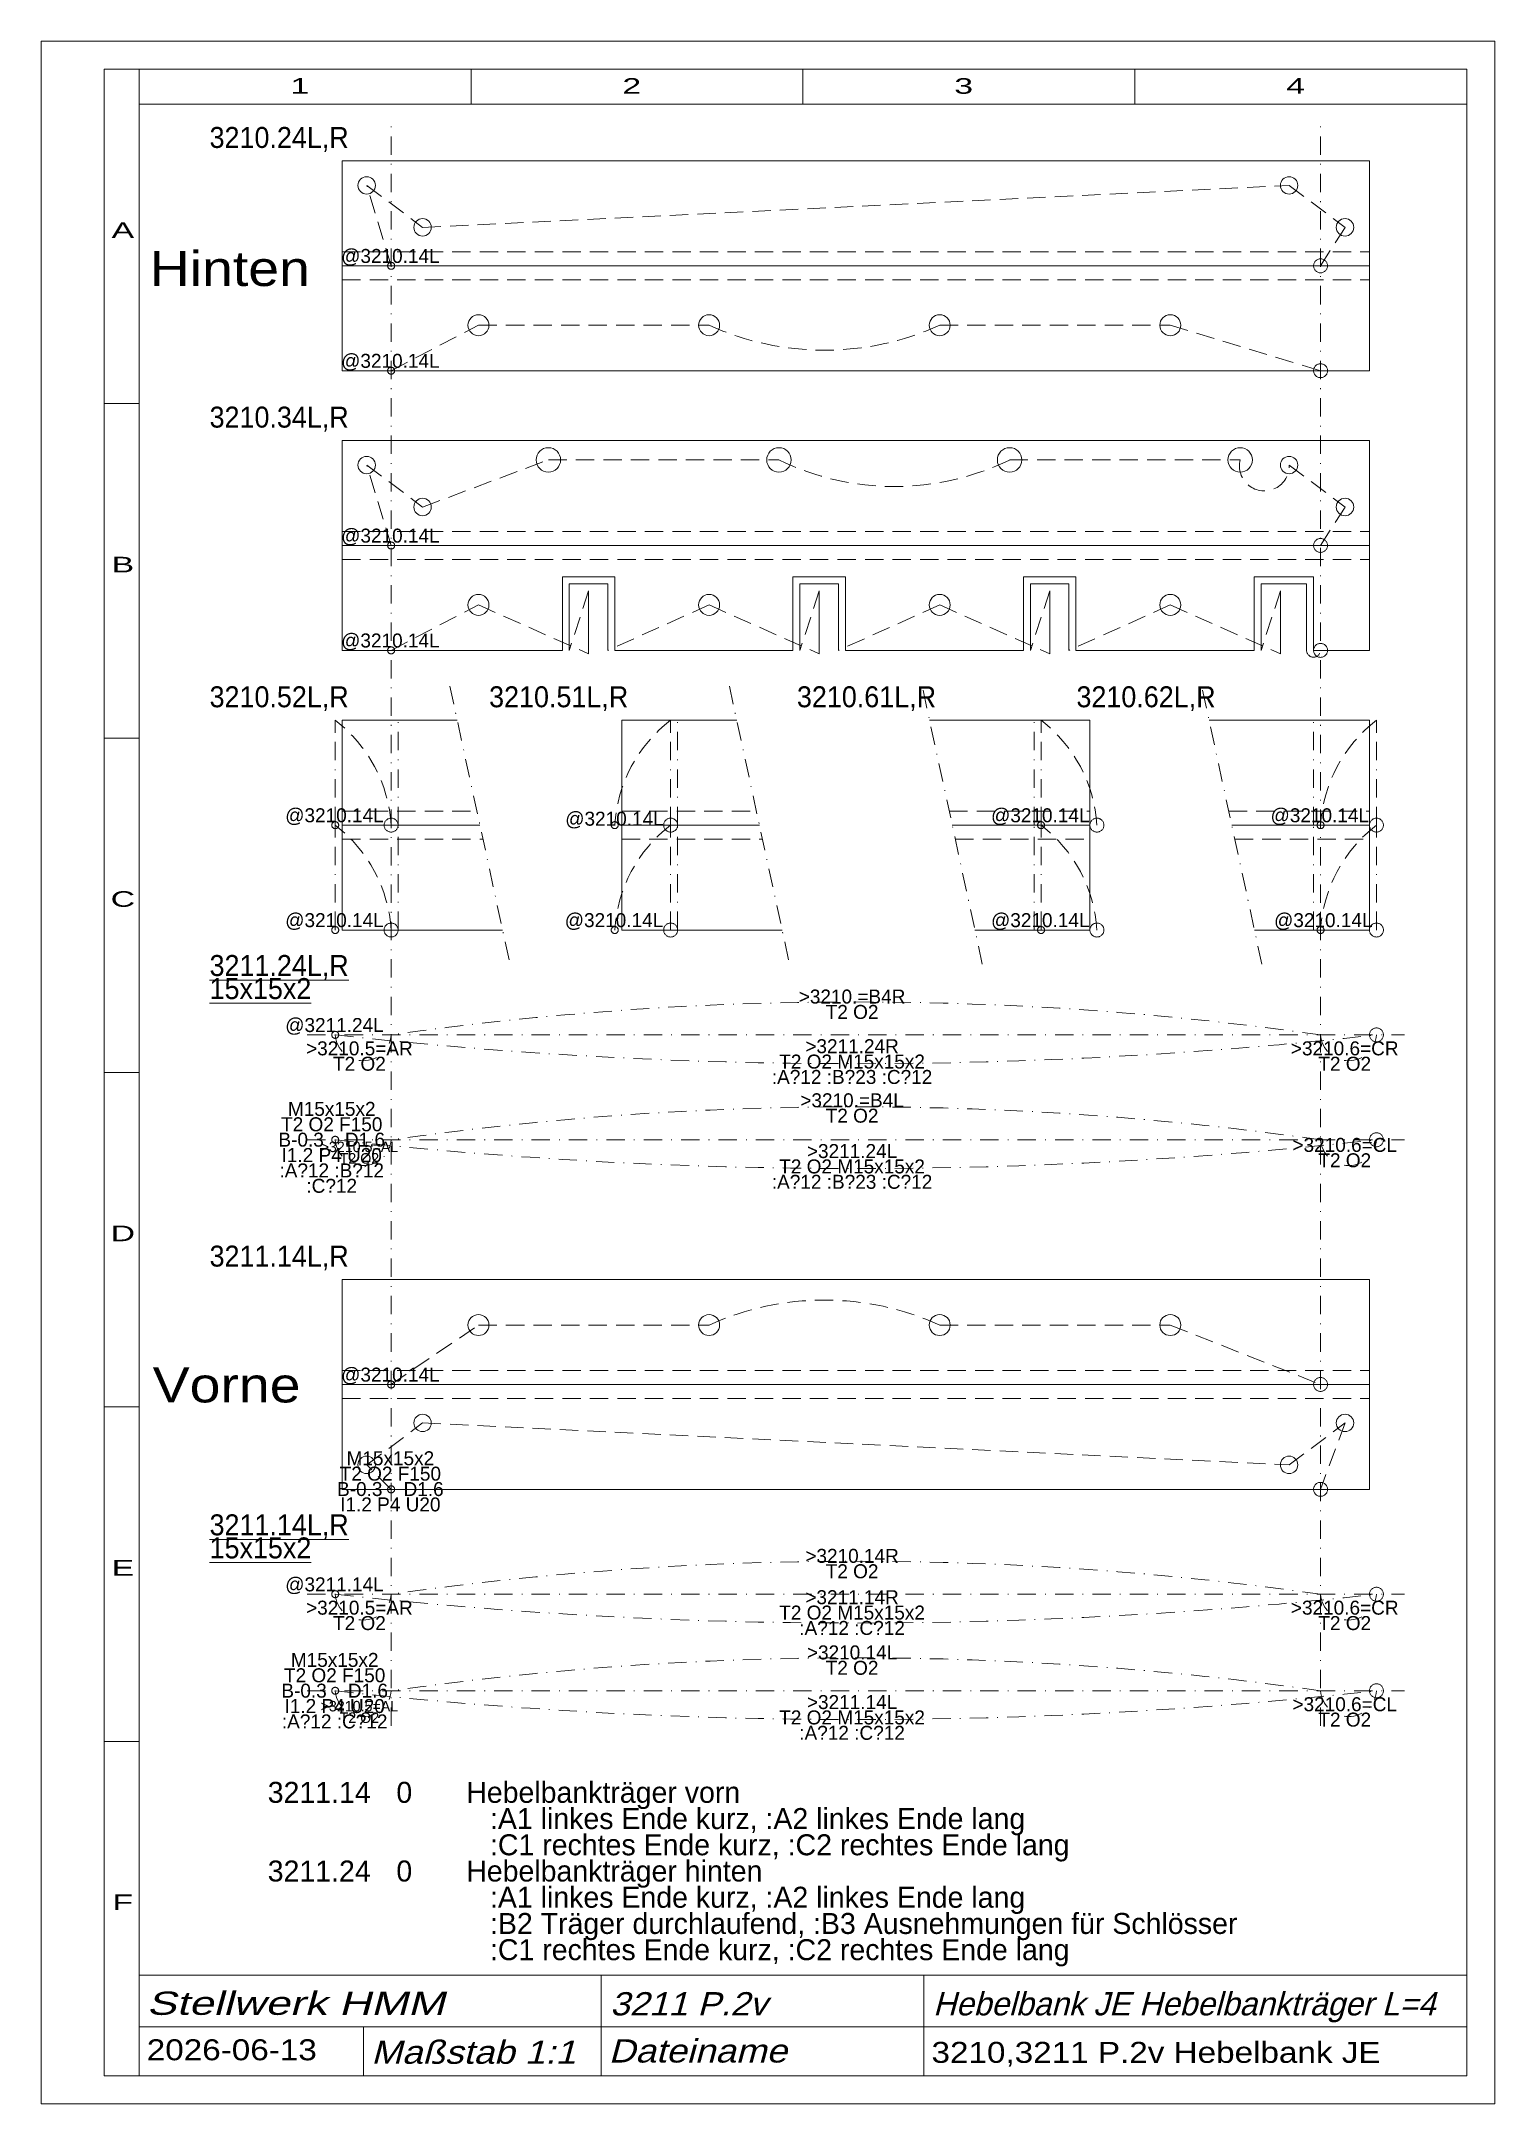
# Model space of a CAD drawing. Extents: x 1 to 209, y 1 to 296.
import ezdxf
from ezdxf.enums import TextEntityAlignment as Align

# ---------------------------------------------------------------- set-up
doc = ezdxf.new("R2010")
doc.units = 0
doc.header["$LTSCALE"] = 5.25
for name, pattern in [('BORDER', [1.75, 0.5, -0.25, 0.5, -0.25, 0, -0.25]), ('DASHDOT', [1, 0.5, -0.25, 0, -0.25]), ('DASHED', [0.75, 0.5, -0.25]), ('PHANTOM', [2.5, 1.25, -0.25, 0.25, -0.25, 0.25, -0.25])]:
    doc.linetypes.add(name, pattern=pattern)
for name, color, linetype, lineweight in [('3210_14L', 11, 'CONTINUOUS', 13), ('3210_14R', 14, 'CONTINUOUS', 13), ('3210_24L', 11, 'CONTINUOUS', 13), ('3210_24R', 14, 'CONTINUOUS', 13), ('3210_34L', 11, 'CONTINUOUS', 13), ('3210_34R', 14, 'CONTINUOUS', 13), ('3210_51L', 30, 'CONTINUOUS', 13), ('3210_51R', 14, 'CONTINUOUS', 13), ('3210_52L', 11, 'CONTINUOUS', 13), ('3210_52R', 34, 'CONTINUOUS', 13), ('3210_61L', 11, 'CONTINUOUS', 13), ('3210_61R', 14, 'CONTINUOUS', 13), ('3210_62L', 11, 'CONTINUOUS', 13), ('3210_62R', 14, 'CONTINUOUS', 13), ('3211_14L', 11, 'CONTINUOUS', 13), ('3211_14L~A', 5, 'CONTINUOUS', 13), ('3211_14R', 15, 'CONTINUOUS', 13), ('3211_24L', 11, 'CONTINUOUS', 13), ('3211_24L~A', 5, 'CONTINUOUS', 13), ('3211_24R', 15, 'CONTINUOUS', 13), ('3211___ HEBELBANK JE', 230, 'CONTINUOUS', 13), ('_A RAHMEN', 7, 'CONTINUOUS', 18), ('BESCHRIFTUNG', 7, 'CONTINUOUS', 25), ('MITTELLINIEN', 5, 'DASHDOT', 13), ('STANDARD', 7, 'CONTINUOUS', 0)]:
    doc.layers.add(name, color=color, linetype=linetype, lineweight=lineweight)
doc.styles.add('Arial', font='arial.ttf')

msp = doc.modelspace()

# ---------------------------------------------------------------- linework, layer by layer
at = {"layer": '3210_14L', "linetype": 'DASHED'}
for p, q in [((47.57, 92.38), (55.57, 98.38)), ((55.57, 98.38), (179.57, 92.38)), ((179.57, 92.38), (187.57, 98.38)), ((187.57, 98.38), (184.07, 88.88)), ((51.07, 88.88), (47.57, 92.38))]:
    msp.add_line(p, q, dxfattribs=at)
at = {"layer": '3210_14L'}
for centre in [(55.57, 98.38), (187.57, 98.38), (47.57, 92.38), (179.57, 92.38)]:
    msp.add_circle(centre, 1.25, dxfattribs=at)
at = {"layer": '3210_14L', "linetype": 'PHANTOM'}
for centre, radius in [((51.07, 88.88), 0.5), ((184.07, 88.88), 1)]:
    msp.add_circle(centre, radius, dxfattribs=at)
at = {"layer": '3210_14R', "linetype": 'DASHED'}
for p, q in [((51.07, 103.88), (63.57, 112.38)), ((63.57, 112.38), (96.57, 112.38)), ((129.57, 112.38), (162.57, 112.38)), ((162.57, 112.38), (184.07, 103.88))]:
    msp.add_line(p, q, dxfattribs=at)
at = {"layer": '3210_14R'}
for centre in [(63.57, 112.38), (96.57, 112.38), (129.57, 112.38), (162.57, 112.38)]:
    msp.add_circle(centre, 1.5, dxfattribs=at)
at = {"layer": '3210_14R', "linetype": 'PHANTOM'}
for centre, radius in [((51.07, 103.88), 0.5), ((184.07, 103.88), 1)]:
    msp.add_circle(centre, radius, dxfattribs=at)
at = {"layer": '3210_14R', "linetype": 'DASHED'}
msp.add_arc((113.07, 76.06), 39.89, 65.5667, 114.4333, dxfattribs=at)
at = {"layer": '3210_24L', "linetype": 'DASHED'}
for p, q in [((51.07, 248.88), (63.57, 255.38)), ((63.57, 255.38), (96.57, 255.38)), ((129.57, 255.38), (162.57, 255.38)), ((162.57, 255.38), (184.07, 248.88))]:
    msp.add_line(p, q, dxfattribs=at)
at = {"layer": '3210_24L'}
for centre in [(63.57, 255.38), (96.57, 255.38), (129.57, 255.38), (162.57, 255.38)]:
    msp.add_circle(centre, 1.5, dxfattribs=at)
at = {"layer": '3210_24L', "linetype": 'PHANTOM'}
for centre, radius in [((51.07, 248.88), 0.5), ((184.07, 248.88), 1)]:
    msp.add_circle(centre, radius, dxfattribs=at)
at = {"layer": '3210_24L', "linetype": 'DASHED'}
msp.add_arc((113.07, 291.7), 39.89, 245.5667, 294.4333, dxfattribs=at)
at = {"layer": '3210_24R', "linetype": 'DASHED'}
for p, q in [((47.57, 275.38), (55.57, 269.38)), ((51.07, 263.88), (47.57, 275.38)), ((55.57, 269.38), (179.57, 275.38)), ((179.57, 275.38), (187.57, 269.38)), ((187.57, 269.38), (184.07, 263.88))]:
    msp.add_line(p, q, dxfattribs=at)
at = {"layer": '3210_24R'}
for centre in [(47.57, 275.38), (179.57, 275.38), (55.57, 269.38), (187.57, 269.38)]:
    msp.add_circle(centre, 1.25, dxfattribs=at)
at = {"layer": '3210_24R', "linetype": 'PHANTOM'}
for centre, radius in [((51.07, 263.88), 0.5), ((184.07, 263.88), 1)]:
    msp.add_circle(centre, radius, dxfattribs=at)
at = {"layer": '3210_34L', "linetype": 'CONTINUOUS'}
for p, q in [((76.57, 218.38), (76.57, 208.88)), ((76.57, 218.38), (82.07, 218.38)), ((82.07, 218.38), (82.07, 208.88)), ((109.57, 218.38), (109.57, 208.88)), ((109.57, 218.38), (115.07, 218.38)), ((115.07, 218.38), (115.07, 208.88)), ((142.57, 218.38), (142.57, 208.88)), ((142.57, 218.38), (148.07, 218.38)), ((148.07, 218.38), (148.07, 208.88)), ((175.57, 218.38), (175.57, 208.88)), ((175.57, 218.38), (182.07, 218.38)), ((79.32, 217.38), (79.32, 208.38)), ((112.32, 217.38), (112.32, 208.38)), ((145.32, 217.38), (145.32, 208.38)), ((178.32, 217.38), (178.32, 208.38))]:
    msp.add_line(p, q, dxfattribs=at)
at = {"layer": '3210_34L'}
msp.add_line((182.07, 218.38), (182.07, 208.88), dxfattribs=at)
at = {"layer": '3210_34L', "linetype": 'DASHED'}
for p, q in [((51.07, 208.88), (63.57, 215.38)), ((63.57, 215.38), (79.32, 208.38)), ((79.32, 217.38), (76.57, 208.88)), ((96.57, 215.38), (82.07, 208.88)), ((96.57, 215.38), (112.32, 208.38)), ((112.32, 217.38), (109.57, 208.88)), ((129.57, 215.38), (115.07, 208.88)), ((129.57, 215.38), (145.32, 208.38)), ((145.32, 217.38), (142.57, 208.88)), ((162.57, 215.38), (148.07, 208.88)), ((162.57, 215.38), (178.32, 208.38)), ((178.32, 217.38), (175.57, 208.88))]:
    msp.add_line(p, q, dxfattribs=at)
at = {"layer": '3210_34L'}
for centre in [(63.57, 215.38), (96.57, 215.38), (129.57, 215.38), (162.57, 215.38)]:
    msp.add_circle(centre, 1.5, dxfattribs=at)
at = {"layer": '3210_34L', "linetype": 'PHANTOM'}
for centre, radius in [((184.07, 208.88), 1), ((51.07, 208.88), 0.5)]:
    msp.add_circle(centre, radius, dxfattribs=at)
at = {"layer": '3210_34L', "linetype": 'DASHED'}
msp.add_arc((183.07, 208.9), 1, 181.2621, 358.7379, dxfattribs=at)
at = {"layer": '3210_34R', "linetype": 'DASHED'}
for p, q in [((55.57, 229.38), (73.57, 236.12)), ((73.57, 236.12), (106.57, 236.12)), ((139.57, 236.12), (172.57, 236.12)), ((51.07, 223.88), (47.57, 235.38)), ((47.57, 235.38), (55.57, 229.38)), ((179.57, 235.38), (187.57, 229.38)), ((187.57, 229.38), (184.07, 223.88))]:
    msp.add_line(p, q, dxfattribs=at)
at = {"layer": '3210_34R'}
for centre, radius in [((47.57, 235.38), 1.25), ((73.57, 236.12), 1.75), ((106.57, 236.12), 1.75), ((139.57, 236.12), 1.75), ((172.57, 236.12), 1.75), ((179.57, 235.38), 1.25), ((55.57, 229.38), 1.25), ((187.57, 229.38), 1.25)]:
    msp.add_circle(centre, radius, dxfattribs=at)
at = {"layer": '3210_34R', "linetype": 'PHANTOM'}
for centre, radius in [((51.07, 223.88), 0.5), ((184.07, 223.88), 1)]:
    msp.add_circle(centre, radius, dxfattribs=at)
at = {"layer": '3210_34R', "linetype": 'DASHED'}
for centre, radius, start, end in [((123.07, 269.97), 37.66, 244.0139, 295.9861), ((176.02, 235.25), 3.56, 165.7553, 362.2038)]:
    msp.add_arc(centre, radius, start, end, dxfattribs=at)
at = {"layer": '3210_51L', "linetype": 'BORDER'}
msp.add_line((91.07, 168.88), (91.07, 183.88), dxfattribs=at)
at = {"layer": '3210_51L', "linetype": 'PHANTOM'}
for centre, radius in [((83.07, 168.88), 0.5), ((91.07, 168.88), 1)]:
    msp.add_circle(centre, radius, dxfattribs=at)
at = {"layer": '3210_51L', "linetype": 'DASHED'}
msp.add_arc((103.49, 167.62), 20.46, 127.3834, 176.4716, dxfattribs=at)
at = {"layer": '3210_51R', "linetype": 'BORDER'}
msp.add_line((91.07, 183.88), (91.07, 198.88), dxfattribs=at)
at = {"layer": '3210_51R', "linetype": 'PHANTOM'}
for centre, radius in [((83.07, 183.88), 0.5), ((91.07, 183.88), 1)]:
    msp.add_circle(centre, radius, dxfattribs=at)
at = {"layer": '3210_51R', "linetype": 'DASHED'}
msp.add_arc((103.49, 182.62), 20.46, 127.3834, 176.4716, dxfattribs=at)
at = {"layer": '3210_52L', "linetype": 'BORDER'}
msp.add_line((43.07, 168.88), (43.07, 183.88), dxfattribs=at)
at = {"layer": '3210_52L', "linetype": 'PHANTOM'}
for centre, radius in [((43.07, 168.88), 0.5), ((51.07, 168.88), 1)]:
    msp.add_circle(centre, radius, dxfattribs=at)
at = {"layer": '3210_52L', "linetype": 'DASHED'}
msp.add_arc((30.65, 167.62), 20.46, 3.5284, 52.6166, dxfattribs=at)
at = {"layer": '3210_52R', "linetype": 'BORDER'}
msp.add_line((43.07, 183.88), (43.07, 198.88), dxfattribs=at)
at = {"layer": '3210_52R', "linetype": 'PHANTOM'}
for centre, radius in [((43.07, 183.88), 0.5), ((51.07, 183.88), 1)]:
    msp.add_circle(centre, radius, dxfattribs=at)
at = {"layer": '3210_52R', "linetype": 'DASHED'}
msp.add_arc((30.65, 182.62), 20.46, 3.5284, 52.6166, dxfattribs=at)
at = {"layer": '3210_61L', "linetype": 'BORDER'}
msp.add_line((144.07, 168.88), (144.07, 183.88), dxfattribs=at)
at = {"layer": '3210_61L', "linetype": 'PHANTOM'}
for centre, radius in [((144.07, 168.88), 0.5), ((152.07, 168.88), 1)]:
    msp.add_circle(centre, radius, dxfattribs=at)
at = {"layer": '3210_61L', "linetype": 'DASHED'}
msp.add_arc((131.65, 167.62), 20.46, 3.5284, 52.6166, dxfattribs=at)
at = {"layer": '3210_61R', "linetype": 'BORDER'}
msp.add_line((144.07, 183.88), (144.07, 198.88), dxfattribs=at)
at = {"layer": '3210_61R', "linetype": 'PHANTOM'}
for centre, radius in [((144.07, 183.88), 0.5), ((152.07, 183.88), 1)]:
    msp.add_circle(centre, radius, dxfattribs=at)
at = {"layer": '3210_61R', "linetype": 'DASHED'}
msp.add_arc((131.65, 182.62), 20.46, 3.5284, 52.6166, dxfattribs=at)
at = {"layer": '3210_62L', "linetype": 'BORDER'}
msp.add_line((192.07, 168.88), (192.07, 183.88), dxfattribs=at)
at = {"layer": '3210_62L', "linetype": 'PHANTOM'}
for centre, radius in [((184.07, 168.88), 0.5), ((192.07, 168.88), 1)]:
    msp.add_circle(centre, radius, dxfattribs=at)
at = {"layer": '3210_62L', "linetype": 'DASHED'}
msp.add_arc((204.49, 167.62), 20.46, 127.3834, 176.4716, dxfattribs=at)
at = {"layer": '3210_62R', "linetype": 'BORDER'}
msp.add_line((192.07, 183.88), (192.07, 198.88), dxfattribs=at)
at = {"layer": '3210_62R', "linetype": 'PHANTOM'}
for centre, radius in [((184.07, 183.88), 0.5), ((192.07, 183.88), 1)]:
    msp.add_circle(centre, radius, dxfattribs=at)
at = {"layer": '3210_62R', "linetype": 'DASHED'}
msp.add_arc((204.49, 182.62), 20.46, 127.3834, 176.4716, dxfattribs=at)
at = {"layer": '3211_14L', "linetype": 'PHANTOM'}
for centre, radius in [((43.07, 60.07), 0.5), ((192.07, 60.07), 1)]:
    msp.add_circle(centre, radius, dxfattribs=at)
at = {"layer": '3211_14L', "linetype": 'DASHDOT'}
for centre, radius, start, end in [((117.57, -406.83), 471.61, 81.894, 98.106), ((188.07, 60.38), 4.01, 184.4205, 355.5795)]:
    msp.add_arc(centre, radius, start, end, dxfattribs=at)
at = {"layer": '3211_14L~A', "linetype": 'DASHDOT'}
msp.add_arc((47.07, 60.38), 4.01, 184.4205, 355.5795, dxfattribs=at)
at = {"layer": '3211_14R', "linetype": 'PHANTOM'}
for centre, radius in [((43.07, 73.88), 0.5), ((192.07, 73.88), 1)]:
    msp.add_circle(centre, radius, dxfattribs=at)
at = {"layer": '3211_14R', "linetype": 'DASHDOT'}
for centre, radius, start, end in [((117.57, -393.02), 471.61, 81.894, 98.106), ((47.07, 74.19), 4.01, 184.4205, 355.5795), ((188.07, 74.19), 4.01, 184.4205, 355.5795)]:
    msp.add_arc(centre, radius, start, end, dxfattribs=at)
at = {"layer": '3211_24L', "linetype": 'PHANTOM'}
for centre, radius in [((43.07, 138.88), 0.5), ((192.07, 138.88), 1)]:
    msp.add_circle(centre, radius, dxfattribs=at)
at = {"layer": '3211_24L', "linetype": 'DASHDOT'}
for centre, radius, start, end in [((117.57, -328.02), 471.61, 81.894, 98.106), ((188.07, 139.19), 4.01, 184.4205, 355.5795)]:
    msp.add_arc(centre, radius, start, end, dxfattribs=at)
at = {"layer": '3211_24L~A', "linetype": 'DASHDOT'}
msp.add_arc((47.07, 139.19), 4.01, 184.4205, 355.5795, dxfattribs=at)
at = {"layer": '3211_24R', "linetype": 'PHANTOM'}
for centre, radius in [((43.07, 153.88), 0.5), ((192.07, 153.88), 1)]:
    msp.add_circle(centre, radius, dxfattribs=at)
at = {"layer": '3211_24R', "linetype": 'DASHDOT'}
for centre, radius, start, end in [((117.57, -313.02), 471.61, 81.894, 98.106), ((47.07, 154.19), 4.01, 184.4205, 355.5795), ((188.07, 154.19), 4.01, 184.4205, 355.5795)]:
    msp.add_arc(centre, radius, start, end, dxfattribs=at)
at = {"layer": '3211___ HEBELBANK JE', "linetype": 'DASHDOT'}
for centre in [(117.57, 825.52), (117.57, 810.52), (117.57, 745.52), (117.57, 731.71)]:
    msp.add_arc(centre, 675.76, 263.6705, 276.3295, dxfattribs=at)
at = {"layer": '_A RAHMEN'}
for p, q in [((44.07, 278.88), (191.07, 278.88)), ((44.07, 263.88), (44.07, 278.88)), ((191.07, 263.88), (191.07, 278.88)), ((44.07, 248.88), (44.07, 263.88)), ((44.07, 263.88), (191.07, 263.88)), ((191.07, 248.88), (191.07, 263.88)), ((44.07, 248.88), (191.07, 248.88)), ((44.07, 238.88), (191.07, 238.88)), ((44.07, 223.88), (44.07, 238.88)), ((191.07, 223.88), (191.07, 238.88)), ((44.07, 208.88), (44.07, 223.88)), ((44.07, 223.88), (191.07, 223.88)), ((191.07, 208.88), (191.07, 223.88)), ((75.57, 219.38), (83.07, 219.38)), ((75.57, 219.38), (75.57, 208.88)), ((83.07, 219.38), (83.07, 208.88)), ((108.57, 219.38), (116.07, 219.38)), ((108.57, 219.38), (108.57, 208.88)), ((116.07, 219.38), (116.07, 208.88)), ((141.57, 219.38), (149.07, 219.38)), ((141.57, 219.38), (141.57, 208.88)), ((149.07, 219.38), (149.07, 208.88)), ((174.57, 219.38), (183.07, 219.38)), ((174.57, 219.38), (174.57, 208.88)), ((183.07, 219.38), (183.07, 208.88)), ((44.07, 208.88), (75.57, 208.88)), ((83.07, 208.88), (108.57, 208.88)), ((116.07, 208.88), (141.57, 208.88)), ((149.07, 208.88), (174.57, 208.88)), ((183.07, 208.88), (191.07, 208.88)), ((44.07, 198.88), (60.53, 198.88)), ((44.07, 183.88), (44.07, 198.88)), ((84.07, 198.88), (100.53, 198.88)), ((84.07, 183.88), (84.07, 198.88)), ((128.12, 198.88), (151.07, 198.88)), ((151.07, 183.88), (151.07, 198.88)), ((168.12, 198.88), (191.07, 198.88)), ((191.07, 183.88), (191.07, 198.88)), ((44.07, 168.88), (44.07, 183.88)), ((44.07, 183.88), (63.77, 183.88)), ((84.07, 168.88), (84.07, 183.88)), ((84.07, 183.88), (103.77, 183.88)), ((131.36, 183.88), (151.07, 183.88)), ((151.07, 168.88), (151.07, 183.88)), ((171.36, 183.88), (191.07, 183.88)), ((191.07, 168.88), (191.07, 183.88)), ((44.07, 168.88), (67.02, 168.88)), ((84.07, 168.88), (107.02, 168.88)), ((134.61, 168.88), (151.07, 168.88)), ((174.61, 168.88), (191.07, 168.88)), ((44.07, 118.88), (191.07, 118.88)), ((44.07, 118.88), (44.07, 103.88)), ((191.07, 118.88), (191.07, 103.88)), ((44.07, 103.88), (191.07, 103.88)), ((44.07, 103.88), (44.07, 88.88)), ((191.07, 103.88), (191.07, 88.88)), ((44.07, 88.88), (191.07, 88.88))]:
    msp.add_line(p, q, dxfattribs=at)
at = {"layer": '_A RAHMEN', "linetype": 'DASHED'}
for p, q in [((44.07, 265.88), (191.07, 265.88)), ((44.07, 261.88), (191.07, 261.88)), ((44.07, 225.88), (191.07, 225.88)), ((44.07, 221.88), (191.07, 221.88)), ((44.07, 185.88), (63.34, 185.88)), ((84.07, 185.88), (103.34, 185.88)), ((130.93, 185.88), (151.07, 185.88)), ((170.93, 185.88), (191.07, 185.88)), ((44.07, 181.88), (64.21, 181.88)), ((84.07, 181.88), (104.21, 181.88)), ((131.8, 181.88), (151.07, 181.88)), ((171.8, 181.88), (191.07, 181.88)), ((44.07, 105.88), (191.07, 105.88)), ((44.07, 101.88), (191.07, 101.88))]:
    msp.add_line(p, q, dxfattribs=at)
at = {"layer": '_A RAHMEN', "linetype": 'DASHDOT'}
for p, q in [((52.07, 183.88), (52.07, 198.88)), ((92.07, 183.88), (92.07, 198.88)), ((143.07, 183.88), (143.07, 198.88)), ((183.07, 183.88), (183.07, 198.88)), ((52.07, 168.88), (52.07, 183.88)), ((92.07, 168.88), (92.07, 183.88)), ((143.07, 168.88), (143.07, 183.88)), ((183.07, 168.88), (183.07, 183.88))]:
    msp.add_line(p, q, dxfattribs=at)
at = {"layer": 'MITTELLINIEN'}
for p, q in [((51.07, 55.07), (51.07, 283.88)), ((184.07, 55.07), (184.07, 283.88)), ((59.47, 203.77), (68.08, 164)), ((99.47, 203.77), (108.08, 164)), ((135.67, 164), (127.06, 203.77)), ((175.67, 164), (167.06, 203.77)), ((39.07, 153.88), (196.07, 153.88)), ((39.07, 138.88), (196.07, 138.88)), ((39.07, 73.88), (196.07, 73.88)), ((39.07, 60.07), (196.07, 60.07))]:
    msp.add_line(p, q, dxfattribs=at)
at = {"layer": 'STANDARD'}
for p, q in [((1, 1), (1, 296)), ((1, 296), (209, 296)), ((209, 296), (209, 1)), ((10, 5), (10, 292)), ((10, 292), (15, 292)), ((15, 292), (205, 292)), ((15, 287), (15, 292)), ((62.5, 292), (62.5, 287)), ((110, 292), (110, 287)), ((157.5, 292), (157.5, 287)), ((205, 292), (205, 287)), ((15, 287), (205, 287)), ((15, 5), (15, 287)), ((205, 287), (205, 5)), ((10, 244.17), (15, 244.17)), ((10, 196.33), (15, 196.33)), ((205, 182.12), (205, 5.12)), ((10, 148.5), (15, 148.5)), ((10, 100.67), (15, 100.67)), ((10, 52.83), (15, 52.83)), ((10, 5), (15, 5)), ((205, 5), (15, 5)), ((209, 1), (1, 1))]:
    msp.add_line(p, q, dxfattribs=at)
at = {"layer": 'STANDARD', "lineweight": 0}
for p, q in [((15, 19.4), (205, 19.4)), ((81.11, 19.4), (81.11, 5)), ((127.31, 19.4), (127.31, 5)), ((15, 12), (205, 12)), ((47.11, 12), (47.11, 5))]:
    msp.add_line(p, q, dxfattribs=at)

# ---------------------------------------------------------------- texts
at = {"layer": '3210_14L', "insert": (50.96, 90.01), "char_height": 2, "attachment_point": 5, "line_spacing_factor": 0.66, "style": 'Arial'}
msp.add_mtext('\\W0.972813;M15x15x2 \\PT2 O2 F150\\PB-0.3    D1.6\\PI1.2 P4 U20', dxfattribs=at)
at = {"layer": '3210_14R', "style": 'Arial', "width": 0.972832}
msp.add_text('@3210.14L', height=2, dxfattribs=at).set_placement((50.96, 105.29), align=Align.MIDDLE_CENTER)
at = {"layer": '3210_24L', "style": 'Arial', "width": 0.972832}
msp.add_text('@3210.14L', height=2, dxfattribs=at).set_placement((50.96, 250.29), align=Align.MIDDLE_CENTER)
at = {"layer": '3210_24R', "style": 'Arial', "width": 0.972832}
msp.add_text('@3210.14L', height=2, dxfattribs=at).set_placement((50.96, 265.29), align=Align.MIDDLE_CENTER)
at = {"layer": '3210_34L', "style": 'Arial', "width": 0.972832}
msp.add_text('@3210.14L', height=2, dxfattribs=at).set_placement((50.96, 210.29), align=Align.MIDDLE_CENTER)
at = {"layer": '3210_34R', "style": 'Arial', "width": 0.972832}
msp.add_text('@3210.14L', height=2, dxfattribs=at).set_placement((50.96, 225.29), align=Align.MIDDLE_CENTER)
at = {"layer": '3210_51L', "style": 'Arial', "width": 0.972832}
msp.add_text('@3210.14L', height=2, dxfattribs=at).set_placement((82.96, 170.29), align=Align.MIDDLE_CENTER)
at = {"layer": '3210_51R', "style": 'Arial', "width": 0.972832}
msp.add_text('@3210.14L', height=2, dxfattribs=at).set_placement((83.03, 184.8), align=Align.MIDDLE_CENTER)
at = {"layer": '3210_52L', "style": 'Arial', "width": 0.972832}
msp.add_text('@3210.14L', height=2, dxfattribs=at).set_placement((42.96, 170.29), align=Align.MIDDLE_CENTER)
at = {"layer": '3210_52R', "style": 'Arial', "width": 0.972832}
msp.add_text('@3210.14L', height=2, dxfattribs=at).set_placement((42.96, 185.29), align=Align.MIDDLE_CENTER)
at = {"layer": '3210_61L', "style": 'Arial', "width": 0.972832}
msp.add_text('@3210.14L', height=2, dxfattribs=at).set_placement((143.96, 170.29), align=Align.MIDDLE_CENTER)
at = {"layer": '3210_61R', "style": 'Arial', "width": 0.972832}
msp.add_text('@3210.14L', height=2, dxfattribs=at).set_placement((143.96, 185.29), align=Align.MIDDLE_CENTER)
at = {"layer": '3210_62L', "style": 'Arial', "width": 0.972832}
msp.add_text('@3210.14L', height=2, dxfattribs=at).set_placement((184.46, 170.29), align=Align.MIDDLE_CENTER)
at = {"layer": '3210_62R', "style": 'Arial', "width": 0.972832}
msp.add_text('@3210.14L', height=2, dxfattribs=at).set_placement((183.96, 185.29), align=Align.MIDDLE_CENTER)
at = {"layer": '3211_14L', "char_height": 2, "attachment_point": 5, "line_spacing_factor": 0.66, "style": 'Arial'}
for s, insert in [('\\W0.972813;M15x15x2 \\PT2 O2 F150\\PB-0.3    D1.6\\PI1.2 P4 U20\\P:A?12 :C?12', (42.99, 60.07)), ('\\W0.972809;>3210.14L\\PT2 O2', (117.03, 64.44)), ('\\W0.972797;>3210.6=CL\\PT2 O2', (187.53, 57.03))]:
    msp.add_mtext(s, dxfattribs=dict(at, insert=insert))
at = {"layer": '3211_14L~A', "insert": (46.53, 57.03), "char_height": 1.5, "attachment_point": 5, "line_spacing_factor": 0.66, "style": 'Arial'}
msp.add_mtext('\\W0.972916;>3210.5=AL\\PT2 O2', dxfattribs=at)
at = {"layer": '3211_14R', "style": 'Arial', "width": 0.972832}
msp.add_text('@3211.14L', height=2, dxfattribs=at).set_placement((42.96, 75.29), align=Align.MIDDLE_CENTER)
at = {"layer": '3211_14R', "char_height": 2, "attachment_point": 5, "line_spacing_factor": 0.66, "style": 'Arial'}
for s, insert in [('\\W0.972799;>3210.14R\\PT2 O2', (117.03, 78.25)), ('\\W0.972822;>3210.5=AR\\PT2 O2', (46.53, 70.84)), ('\\W0.972789;>3210.6=CR\\PT2 O2', (187.53, 70.84))]:
    msp.add_mtext(s, dxfattribs=dict(at, insert=insert))
at = {"layer": '3211_24L', "char_height": 2, "attachment_point": 5, "line_spacing_factor": 0.66, "style": 'Arial'}
for s, insert in [('\\W0.972831;>3210.=B4L\\PT2 O2', (117.03, 143.41)), ('\\W0.972813;M15x15x2 \\PT2 O2 F150\\PB-0.3    D1.6\\PI1.2 P4 U20\\P:A?12 :B?12\\P:C?12', (42.57, 137.78)), ('\\W0.972797;>3210.6=CL\\PT2 O2', (187.53, 137.03))]:
    msp.add_mtext(s, dxfattribs=dict(at, insert=insert))
at = {"layer": '3211_24L~A', "insert": (46.53, 137.03), "char_height": 1.5, "attachment_point": 5, "line_spacing_factor": 0.66, "style": 'Arial'}
msp.add_mtext('\\W0.972916;>3210.5=AL\\PT2 O2', dxfattribs=at)
at = {"layer": '3211_24R', "style": 'Arial', "width": 0.972832}
msp.add_text('@3211.24L', height=2, dxfattribs=at).set_placement((42.96, 155.29), align=Align.MIDDLE_CENTER)
at = {"layer": '3211_24R', "char_height": 2, "attachment_point": 5, "line_spacing_factor": 0.66, "style": 'Arial'}
for s, insert in [('\\W0.972822;>3210.=B4R\\PT2 O2', (117.03, 158.25)), ('\\W0.972822;>3210.5=AR\\PT2 O2', (46.53, 150.84)), ('\\W0.972789;>3210.6=CR\\PT2 O2', (187.53, 150.84))]:
    msp.add_mtext(s, dxfattribs=dict(at, insert=insert))
at = {"layer": '3211___ HEBELBANK JE', "style": 'Arial'}
for s, insert, char_height, attachment_point, line_spacing_factor in [('\\W0.918846;\\L3211.24L,R\\P15x15x2', (25.09, 158.96), 3, 7, 0.66), ('\\W0.972799;>3211.24R\\PT2 O2 M15x15x2\\P:A?12 :B?23 :C?12', (117.03, 150.05), 2, 5, 0.66), ('\\W0.972809;>3211.24L\\PT2 O2 M15x15x2\\P:A?12 :B?23 :C?12', (117.03, 135.05), 2, 5, 0.66), ('\\W0.918846;\\L3211.14L,R\\P15x15x2', (25.09, 78.96), 3, 7, 0.66), ('\\W0.972799;>3211.14R\\PT2 O2 M15x15x2\\P:A?12 :C?12', (117.03, 71.24), 2, 5, 0.66), ('\\W0.972809;>3211.14L\\PT2 O2 M15x15x2\\P:A?12 :C?12', (117.03, 56.24), 2, 5, 0.66), ('\\W0.972812;3211.14\\P\\P\\P3211.24\\P\\P\\P', (33.41, 47.04), 3, 1, 0.75), ('\\W0.972828;0\\P\\P\\P0', (51.82, 47.04), 3, 1, 0.75), ('\\W0.972784;Hebelbankträger vorn\\P   :A1 linkes Ende kurz, :A2 linkes Ende lang\\P   :C1 rechtes Ende kurz, :C2 rechtes Ende lang\\PHebelbankträger hinten\\P   :A1 linkes Ende kurz, :A2 linkes Ende lang\\P   :B2 Träger durchlaufend, :B3 Ausnehmungen für Schlösser\\P   :C1 rechtes Ende kurz, :C2 rechtes Ende lang\\P', (61.82, 47.04), 3, 1, 0.75)]:
    msp.add_mtext(s, dxfattribs=dict(at, insert=insert, char_height=char_height, attachment_point=attachment_point, line_spacing_factor=line_spacing_factor))
at = {"layer": 'BESCHRIFTUNG', "style": 'Arial'}
for s, width, p in [('3210.24L,R', 0.918845, (25.09, 280.74)), ('3210.34L,R', 0.918846, (25.09, 240.74)), ('3210.52L,R', 0.918845, (25.09, 200.74)), ('3210.51L,R', 0.918845, (65.09, 200.74)), ('3210.61L,R', 0.918846, (109.14, 200.74)), ('3210.62L,R', 0.918845, (149.14, 200.74)), ('3211.14L,R', 0.918846, (25.09, 120.74))]:
    msp.add_text(s, height=3, dxfattribs=dict(at, width=width)).set_placement(p)
at = {"layer": 'BESCHRIFTUNG', "linetype": 'DASHDOT', "style": 'Arial'}
for s, width, p in [('Hinten', 1.135063, (16.53, 260.99)), ('Vorne', 1.13508, (16.95, 101.31))]:
    msp.add_text(s, height=5, dxfattribs=dict(at, width=width)).set_placement(p)
at = {"layer": 'BESCHRIFTUNG', "style": 'Arial', "oblique": 15}
for s, width, p in [('Stellwerk HMM', 1.365378, (16.1, 17.04)), ('3211 P.2v', 1.072904, (82.42, 16.96)), ('Hebelbank JE Hebelbankträger L=4', 0.975265, (128.62, 16.96)), ('Maßstab 1:1', 1.134935, (48.21, 10.04)), ('Dateiname', 1.135074, (82.2, 10.22))]:
    msp.add_text(s, height=3.325, dxfattribs=dict(at, width=width)).set_placement(p, align=Align.TOP_LEFT)
at = {"layer": 'BESCHRIFTUNG', "style": 'Arial'}
for s, width, p in [('2026-06-13', 1.135138, (16.1, 10.22)), ('3210,3211 P.2v Hebelbank JE', 1.13508, (128.4, 9.85))]:
    msp.add_text(s, height=3, dxfattribs=dict(at, width=width)).set_placement(p, align=Align.TOP_LEFT)
at = {"layer": 'STANDARD', "style": 'Arial'}
for s, width, p in [('1', 1.547923, (38, 290.72)), ('2', 1.547922, (85.5, 290.72)), ('3', 1.547923, (133, 290.72)), ('4', 1.547923, (180.5, 290.72)), ('A', 1.547987, (12.68, 270.1)), ('B', 1.547987, (12.68, 222.26)), ('C', 1.548103, (12.68, 174.43)), ('D', 1.548104, (12.68, 126.6)), ('E', 1.547987, (12.68, 78.76)), ('F', 1.547769, (12.68, 30.93))]:
    msp.add_text(s, height=2.23, dxfattribs=dict(at, width=width)).set_placement(p, align=Align.TOP_CENTER)

doc.saveas('drawing.dxf')
